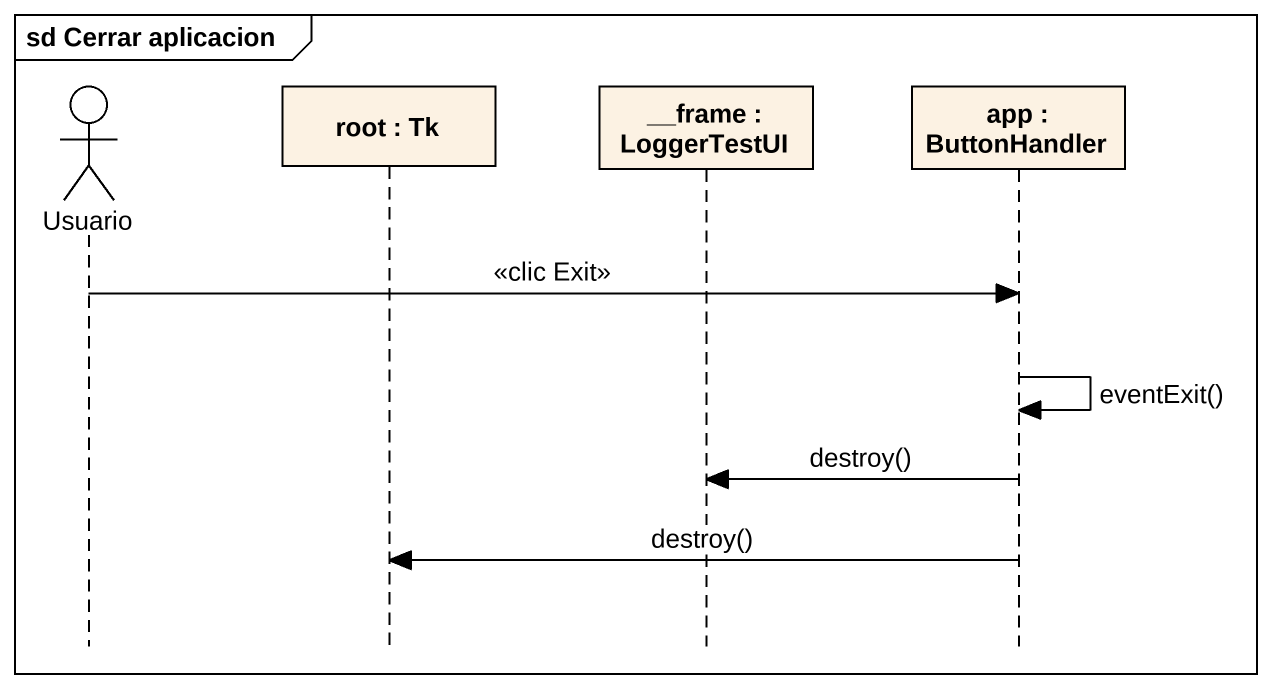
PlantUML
@startuml
mainframe sd Cerrar aplicacion
hide footbox
actor Usuario
participant "root : Tk" as root
participant "__frame : LoggerTestUI" as frame_
participant "app : ButtonHandler" as app

Usuario -> app : <<clic Exit>>
app -> app : eventExit()
app -> frame_ : destroy()
app -> root : destroy()
@enduml
